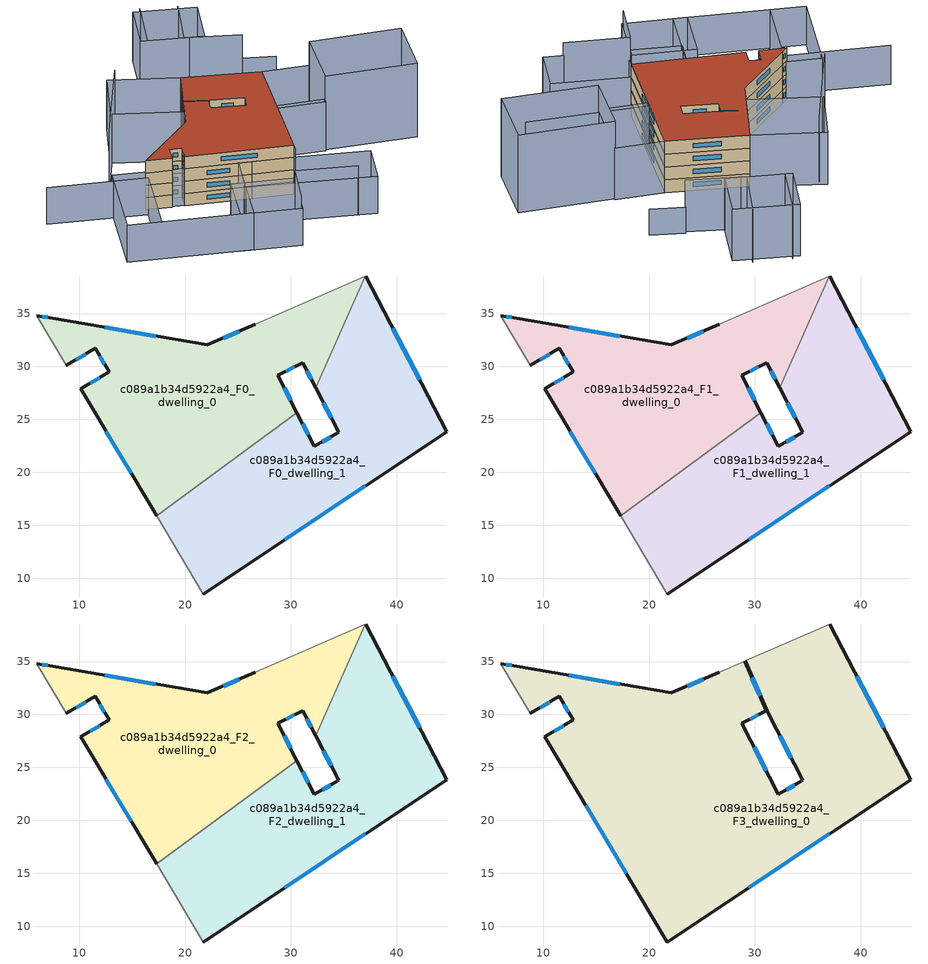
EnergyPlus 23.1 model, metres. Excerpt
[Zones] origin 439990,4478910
c089a1b34d5922a4_F0_dwelling_0
 floor ground (EU_floor_Construction): 37.04,38.53 32.35,27.98 31.1,30.37 28.77,29.16 30.57,25.63 17.3,15.9 10.12,27.88 12.83,29.48 11.5,31.71 8.79,30.1 5.98,34.8 7.52,34.54 22.1,32.03 26.65,33.99 z0
 wall outside (EU_wall_Construction): 8.79,30.1 11.5,31.71 12.83,29.48 10.12,27.88 17.3,15.9 / 26.65,33.99 22.1,32.03 7.52,34.54 5.98,34.8 / 30.57,25.63 28.77,29.16 31.1,30.37 32.35,27.98 z0:3
 wall adiabatic (EU_wall_Construction): 5.98,34.8 8.79,30.1 / 37.04,38.53 26.65,33.99 z0:3
 wall to c089a1b34d5922a4_F0_dwelling_1 (EU_wall_Construction): 32.35,27.98 37.04,38.53 / 17.3,15.9 30.57,25.63 z0:3
 window (EU_Window_Construction): 9.7,30.64 10.6,31.18 / 7,34.63 6.49,34.71 / 17.22,32.87 12.39,33.7 / 25.13,33.34 23.62,32.68 / 31.52,29.57 31.93,28.78 / 29.55,29.56 30.33,29.96 / 29.97,26.81 29.37,27.98 / 12.52,23.88 14.9,19.91 / 11.92,28.95 11.03,28.42 / 11.94,30.97 12.38,30.23 z1:2
c089a1b34d5922a4_F0_dwelling_1
 floor ground (EU_floor_Construction): 37.08,38.55 44.73,23.83 21.74,8.5 17.3,15.9 30.57,25.63 32.19,22.47 34.54,23.76 32.35,27.98 37.04,38.53 z0
 wall outside (EU_wall_Construction): 21.74,8.5 44.73,23.83 37.08,38.55 / 32.35,27.98 34.54,23.76 32.19,22.47 30.57,25.63 z0:3
 wall adiabatic (EU_wall_Construction): 17.3,15.9 21.74,8.5 / 37.08,38.55 37.04,38.53 z0:3
 window (EU_Window_Construction): 29.42,13.62 37.04,18.71 / 31.65,23.53 31.12,24.58 / 33.75,23.33 32.98,22.9 / 33.08,26.57 33.8,25.17 / 42.17,28.75 39.64,33.63 z1:2
c089a1b34d5922a4_F1_dwelling_0
 floor to c089a1b34d5922a4_F0_dwelling_0 (EU_floor_Construction): 37.04,38.53 32.35,27.98 31.1,30.37 28.77,29.16 30.57,25.63 17.3,15.9 10.12,27.88 12.82,29.48 11.5,31.71 8.79,30.1 5.98,34.8 7.51,34.54 22.1,32.03 26.65,33.99 z3
 wall outside (EU_wall_Construction): 8.79,30.1 11.5,31.71 12.83,29.48 10.12,27.88 17.3,15.9 / 26.65,33.99 22.1,32.03 7.52,34.54 5.98,34.8 / 30.57,25.63 28.77,29.16 31.1,30.37 32.35,27.98 z3:6
 wall adiabatic (EU_wall_Construction): 5.98,34.8 8.79,30.1 / 37.04,38.53 26.65,33.99 z3:6
 wall to c089a1b34d5922a4_F1_dwelling_1 (EU_wall_Construction): 32.35,27.98 37.04,38.53 / 17.3,15.9 30.57,25.63 z3:6
 window (EU_Window_Construction): 9.7,30.64 10.6,31.18 / 7,34.63 6.49,34.71 / 17.22,32.87 12.39,33.7 / 25.13,33.34 23.62,32.68 / 31.52,29.57 31.93,28.78 / 29.55,29.56 30.33,29.96 / 29.97,26.81 29.37,27.98 / 12.52,23.88 14.9,19.91 / 11.92,28.95 11.03,28.42 / 11.94,30.97 12.38,30.23 z4:5
c089a1b34d5922a4_F1_dwelling_1
 floor to c089a1b34d5922a4_F0_dwelling_1 (EU_floor_Construction): 37.08,38.55 44.73,23.83 21.74,8.5 17.3,15.9 30.57,25.63 32.19,22.47 34.54,23.76 32.35,27.98 37.04,38.53 z3
 wall outside (EU_wall_Construction): 21.74,8.5 44.73,23.83 37.08,38.55 / 32.35,27.98 34.54,23.76 32.19,22.47 30.57,25.63 z3:6
 wall adiabatic (EU_wall_Construction): 17.3,15.9 21.74,8.5 / 37.08,38.55 37.04,38.53 z3:6
 window (EU_Window_Construction): 29.42,13.62 37.04,18.71 / 31.65,23.53 31.12,24.58 / 33.75,23.33 32.98,22.9 / 33.08,26.57 33.8,25.17 / 42.17,28.75 39.64,33.63 z4:5
c089a1b34d5922a4_F2_dwelling_0
 floor to c089a1b34d5922a4_F1_dwelling_0 (EU_floor_Construction): 37.04,38.53 32.35,27.98 31.1,30.37 28.77,29.16 30.57,25.63 17.3,15.9 10.12,27.88 12.82,29.48 11.5,31.71 8.79,30.1 5.98,34.8 7.51,34.54 22.1,32.03 26.65,33.99 z6
 wall outside (EU_wall_Construction): 8.79,30.1 11.5,31.71 12.83,29.48 10.12,27.88 17.3,15.9 / 26.65,33.99 22.1,32.03 7.52,34.54 5.98,34.8 / 30.57,25.63 28.77,29.16 31.1,30.37 32.35,27.98 z6:9
 wall adiabatic (EU_wall_Construction): 5.98,34.8 8.79,30.1 / 37.04,38.53 26.65,33.99 z6:9
 wall to c089a1b34d5922a4_F2_dwelling_1 (EU_wall_Construction): 32.35,27.98 37.04,38.53 / 17.3,15.9 30.57,25.63 z6:9
 window (EU_Window_Construction): 9.7,30.64 10.6,31.18 / 7,34.63 6.49,34.71 / 17.22,32.87 12.39,33.7 / 25.13,33.34 23.62,32.68 / 31.52,29.57 31.93,28.78 / 29.55,29.56 30.33,29.96 / 29.97,26.81 29.37,27.98 / 12.52,23.88 14.9,19.91 / 11.92,28.95 11.03,28.42 / 11.94,30.97 12.38,30.23 z7:8
 roof outside (EU_roof_Construction): 32.35,27.98 31.25,30.1 29.09,35.06 29.04,35.04 31.08,30.36 28.77,29.16 31.1,30.37 z9
c089a1b34d5922a4_F2_dwelling_1
 floor to c089a1b34d5922a4_F1_dwelling_1 (EU_floor_Construction): 37.08,38.55 44.73,23.83 21.74,8.5 17.3,15.9 30.57,25.63 32.19,22.47 34.54,23.76 32.35,27.98 37.04,38.53 z6
 wall outside (EU_wall_Construction): 21.74,8.5 44.73,23.83 37.08,38.55 / 32.35,27.98 34.54,23.76 32.19,22.47 30.57,25.63 z6:9
 wall adiabatic (EU_wall_Construction): 17.3,15.9 21.74,8.5 / 37.08,38.55 37.04,38.53 z6:9
 window (EU_Window_Construction): 29.42,13.62 37.04,18.71 / 31.65,23.53 31.12,24.58 / 33.75,23.33 32.98,22.9 / 33.08,26.57 33.8,25.17 / 42.17,28.75 39.64,33.63 z7:8
c089a1b34d5922a4_F3_dwelling_0
 floor to c089a1b34d5922a4_F2_dwelling_0 (EU_floor_Construction): 37.04,38.53 32.35,27.98 31.25,30.1 29.09,35.06 z9; 29.04,35.04 31.08,30.36 28.77,29.16 30.57,25.63 17.3,15.9 10.12,27.88 12.82,29.48 11.5,31.71 8.79,30.1 5.98,34.8 7.51,34.54 22.1,32.03 26.65,33.99 z9
 floor to c089a1b34d5922a4_F2_dwelling_1 (EU_floor_Construction): 37.08,38.55 44.73,23.83 21.74,8.5 17.3,15.9 30.57,25.63 32.19,22.47 34.54,23.76 32.35,27.98 37.04,38.53 z9
 wall outside (EU_wall_Construction): 8.79,30.1 11.5,31.71 12.83,29.48 10.12,27.88 21.74,8.5 44.73,23.83 37.08,38.55 / 26.65,33.99 22.1,32.03 7.52,34.54 5.98,34.8 / 31.25,30.1 34.54,23.76 32.19,22.47 28.77,29.16 31.08,30.36 29.04,35.04 / 31.25,30.1 29.09,35.06 z9:12
 wall adiabatic (EU_wall_Construction): 5.98,34.8 8.79,30.1 / 29.04,35.04 26.65,33.99 / 37.08,38.55 29.09,35.06 z9:12
 window (EU_Window_Construction): 9.7,30.64 10.6,31.18 / 7,34.63 6.49,34.71 / 17.22,32.87 12.39,33.7 / 25.13,33.34 23.62,32.68 / 30.4,31.92 29.72,33.47 / 29.54,29.56 30.31,29.96 / 31.05,24.7 29.92,26.92 / 33.75,23.33 32.98,22.9 / 32.35,27.98 33.44,25.88 / 30.53,31.76 29.81,33.4 / 42.17,28.75 39.64,33.63 / 29.42,13.62 37.04,18.71 / 14.01,21.4 17.86,14.98 / 11.92,28.95 11.03,28.42 / 11.94,30.97 12.38,30.23 z10:11
 roof outside (EU_roof_Construction): 44.73,23.83 37.08,38.55 29.09,35.06 31.25,30.1 34.54,23.76 32.19,22.47 28.77,29.16 31.08,30.36 29.04,35.04 26.65,33.99 22.1,32.03 7.52,34.54 5.98,34.8 8.79,30.1 11.5,31.71 12.83,29.48 10.12,27.88 21.74,8.5 z12
shading: 4.63,0.66 12.93,5.09 / 12.93,5.09 19.09,-6.44 / 20.53,7.69 34.03,16.71 / 34.03,16.71 47.67,-3.72 / 56.18,32.22 50.99,43.01 / 50.99,43.01 61.58,48.11 / 57.91,55.02 47.46,49.54 / 33.27,16.2 44.73,23.83 / 44.73,23.83 50.29,15.49 / 50.29,15.49 38.83,7.85 / 38.83,7.85 33.27,16.2 / 37.08,38.55 25.67,33.56 / 25.67,33.56 19.62,47.41 / 19.62,47.41 31.03,52.4 / 31.03,52.4 37.08,38.55 / 56.36,55.97 62.58,44.25 / 62.58,44.25 52.98,39.15 / 52.98,39.15 46.76,50.87 / 46.76,50.87 56.36,55.97 z0:12; -5.92,51.93 4.51,33.69 / 4.51,33.69 -9.67,25.59 / 16.28,18.57 29.3,-5.45 / 29.3,-5.45 20.99,-9.95 / 20.99,-9.95 7.97,14.07 / 7.97,14.07 16.28,18.57 / 4.76,0.41 -1.64,11.58 / -1.64,11.58 8.12,17.18 / 8.12,17.18 14.53,6.01 / 14.53,6.01 4.76,0.41 / -0.23,9.12 -13.25,31.81 / -13.25,31.81 2.82,41.03 / 2.82,41.03 15.84,18.34 / 15.84,18.34 -0.23,9.12 z0:9; 39.14,8.06 50,15.48 / 50,15.48 60.93,-0.53 / 60.93,-0.53 50.08,-7.94 / 50.08,-7.94 39.14,8.06 z0:18; 59.63,26.07 56.53,32.39 z0:6; 30.86,50.59 9.62,43.98 z0:15
[Building]
EU S2 Campaign: North Axis=0; Terrain=City; Solar Distribution=FullExterior
[Site:Location]
Madrid: Latitude=40.5; Longitude=-3.5; Time Zone=1; Elevation=609
[SizingPeriod:WeatherFileDays]
AnnualSizingPeriod: Begin Month=1; Begin Day of Month=1; End Month=12; End Day of Month=31; Day of Week for Start Day=Monday; Use Weather File Daylight Saving Period=No; Use Weather File Rain and Snow Indicators=No
[MATERIAL]
EU_InternalMass_Material: Roughness=MediumRough; Thickness=0.1; Conductivity=1; Density=1800; Specific Heat=900; Thermal Absorptance=0.9; Solar Absorptance=0.7; Visible Absorptance=0.7
[MATERIAL:NOMASS] Roughness=MediumRough; Thermal Absorptance=0.9; Solar Absorptance=0.7; Visible Absorptance=0.7
Name | Thermal Resistance
EU_wall_NoMass | 0.459673
EU_roof_NoMass | 0.495815
EU_floor_NoMass | 0.788942
[WINDOWMATERIAL:SIMPLEGLAZINGSYSTEM]
EU_Window_SimpleGlazing: UFactor=4.26103; Solar Heat Gain Coefficient=0.85; Visible Transmittance=0.85
[CONSTRUCTION]
EU_wall_Construction: EU_wall_NoMass
EU_roof_Construction: EU_roof_NoMass
EU_floor_Construction: EU_floor_NoMass
EU_InternalMass_Construction: EU_InternalMass_Material
EU_Window_Construction: EU_Window_SimpleGlazing
[ZONE] Type=1; Multiplier=1; Ceiling Height=autocalculate; Floor Area=autocalculate; Part of Total Floor Area=Yes
Name | Volume
c089a1b34d5922a4_F0_dwelling_0 | 847.465
c089a1b34d5922a4_F1_dwelling_0; c089a1b34d5922a4_F2_dwelling_0 | 847.466
c089a1b34d5922a4_F3_dwelling_0 | 1694.03
c089a1b34d5922a4_F0_dwelling_1; c089a1b34d5922a4_F1_dwelling_1; c089a1b34d5922a4_F2_dwelling_1 | 847.422
[INTERNALMASS] Construction=EU_InternalMass_Construction
Name | Zone or ZoneList | Surface Area
c089a1b34d5922a4_F0_dwelling_0_EU_InternalMass | c089a1b34d5922a4_F0_dwelling_0 | 282.488
c089a1b34d5922a4_F0_dwelling_1_EU_InternalMass | c089a1b34d5922a4_F0_dwelling_1 | 282.474
c089a1b34d5922a4_F1_dwelling_0_EU_InternalMass | c089a1b34d5922a4_F1_dwelling_0 | 282.488
c089a1b34d5922a4_F1_dwelling_1_EU_InternalMass | c089a1b34d5922a4_F1_dwelling_1 | 282.474
c089a1b34d5922a4_F2_dwelling_0_EU_InternalMass | c089a1b34d5922a4_F2_dwelling_0 | 282.488
c089a1b34d5922a4_F2_dwelling_1_EU_InternalMass | c089a1b34d5922a4_F2_dwelling_1 | 282.474
c089a1b34d5922a4_F3_dwelling_0_EU_InternalMass | c089a1b34d5922a4_F3_dwelling_0 | 564.696
[OTHEREQUIPMENT] Fuel Type=Electricity; Design Level Calculation Method=Watts/Area; Power per Zone Floor Area=1; Fraction Latent=0; Fraction Radiant=0; Fraction Lost=0; Carbon Dioxide Generation Rate=0; EndUse Subcategory=EU_Step8_InternalGains
Name | Zone or ZoneList or Space or SpaceList | Schedule
EU_Step8_InternalGain_c089a1b34d5922a4_F0_dwelling_0_f000 | c089a1b34d5922a4_F0_dwelling_0 | EU_Step8_GainSchedule_c089a1b34d5922a4_F0_dwelling_0_f000
EU_Step8_InternalGain_c089a1b34d5922a4_F0_dwelling_1_f000 | c089a1b34d5922a4_F0_dwelling_1 | EU_Step8_GainSchedule_c089a1b34d5922a4_F0_dwelling_1_f000
EU_Step8_InternalGain_c089a1b34d5922a4_F1_dwelling_0_f000 | c089a1b34d5922a4_F1_dwelling_0 | EU_Step8_GainSchedule_c089a1b34d5922a4_F1_dwelling_0_f000
EU_Step8_InternalGain_c089a1b34d5922a4_F1_dwelling_1_f000 | c089a1b34d5922a4_F1_dwelling_1 | EU_Step8_GainSchedule_c089a1b34d5922a4_F1_dwelling_1_f000
EU_Step8_InternalGain_c089a1b34d5922a4_F2_dwelling_0_f000 | c089a1b34d5922a4_F2_dwelling_0 | EU_Step8_GainSchedule_c089a1b34d5922a4_F2_dwelling_0_f000
EU_Step8_InternalGain_c089a1b34d5922a4_F2_dwelling_1_f000 | c089a1b34d5922a4_F2_dwelling_1 | EU_Step8_GainSchedule_c089a1b34d5922a4_F2_dwelling_1_f000
EU_Step8_InternalGain_c089a1b34d5922a4_F3_dwelling_0_f000 | c089a1b34d5922a4_F3_dwelling_0 | EU_Step8_GainSchedule_c089a1b34d5922a4_F3_dwelling_0_f000
[ZONEVENTILATION:DESIGNFLOWRATE] Schedule=EU_AlwaysOn; Design Flow Rate Calculation Method=AirChanges/Hour; Air Changes per Hour=0.719161; Ventilation Type=Natural; Fan Pressure Rise=0; Fan Total Efficiency=1; Constant Term Coefficient=1; Temperature Term Coefficient=0; Velocity Term Coefficient=0; Velocity Squared Term Coefficient=0; Minimum Indoor Temperature=-100; Maximum Indoor Temperature=100; Delta Temperature=-100; Minimum Outdoor Temperature=-100; Maximum Outdoor Temperature=100; Maximum Wind Speed=40
Name | Zone or ZoneList or Space or SpaceList
EU_ConstantAir_c089a1b34d5922a4_F0_dwelling_0 | c089a1b34d5922a4_F0_dwelling_0
EU_ConstantAir_c089a1b34d5922a4_F0_dwelling_1 | c089a1b34d5922a4_F0_dwelling_1
EU_ConstantAir_c089a1b34d5922a4_F1_dwelling_0 | c089a1b34d5922a4_F1_dwelling_0
EU_ConstantAir_c089a1b34d5922a4_F1_dwelling_1 | c089a1b34d5922a4_F1_dwelling_1
EU_ConstantAir_c089a1b34d5922a4_F2_dwelling_0 | c089a1b34d5922a4_F2_dwelling_0
EU_ConstantAir_c089a1b34d5922a4_F2_dwelling_1 | c089a1b34d5922a4_F2_dwelling_1
EU_ConstantAir_c089a1b34d5922a4_F3_dwelling_0 | c089a1b34d5922a4_F3_dwelling_0
[HVACTEMPLATE:THERMOSTAT] Constant Heating Setpoint=20; Constant Cooling Setpoint=50
EU_HeatOnly_c089a1b34d5922a4_F0_dwelling_0; EU_HeatOnly_c089a1b34d5922a4_F0_dwelling_1; EU_HeatOnly_c089a1b34d5922a4_F1_dwelling_0; EU_HeatOnly_c089a1b34d5922a4_F1_dwelling_1; EU_HeatOnly_c089a1b34d5922a4_F2_dwelling_0; EU_HeatOnly_c089a1b34d5922a4_F2_dwelling_1; EU_HeatOnly_c089a1b34d5922a4_F3_dwelling_0
[HVACTEMPLATE:ZONE:IDEALLOADSAIRSYSTEM] System Availability Schedule=EU_AlwaysOn; Maximum Heating Supply Air Temperature=50; Minimum Cooling Supply Air Temperature=13; Maximum Heating Supply Air Humidity Ratio=0.0156; Minimum Cooling Supply Air Humidity Ratio=0.0077; Heating Limit=NoLimit; Cooling Limit=NoLimit; Heating Availability Schedule=EU_AlwaysOn; Cooling Availability Schedule=EU_CoolingOff; Dehumidification Control Type=ConstantSensibleHeatRatio; Cooling Sensible Heat Ratio=0.7; Dehumidification Setpoint=60; Humidification Control Type=None; Humidification Setpoint=30; Outdoor Air Method=None; Outdoor Air Flow Rate per Person=0.00944; Outdoor Air Flow Rate per Zone Floor Area=0; Outdoor Air Flow Rate per Zone=0; Demand Controlled Ventilation Type=None; Outdoor Air Economizer Type=NoEconomizer; Heat Recovery Type=None; Sensible Heat Recovery Effectiveness=0.7; Latent Heat Recovery Effectiveness=0.65
Name | Template Thermostat
c089a1b34d5922a4_F0_dwelling_0 | EU_HeatOnly_c089a1b34d5922a4_F0_dwelling_0
c089a1b34d5922a4_F0_dwelling_1 | EU_HeatOnly_c089a1b34d5922a4_F0_dwelling_1
c089a1b34d5922a4_F1_dwelling_0 | EU_HeatOnly_c089a1b34d5922a4_F1_dwelling_0
c089a1b34d5922a4_F1_dwelling_1 | EU_HeatOnly_c089a1b34d5922a4_F1_dwelling_1
c089a1b34d5922a4_F2_dwelling_0 | EU_HeatOnly_c089a1b34d5922a4_F2_dwelling_0
c089a1b34d5922a4_F2_dwelling_1 | EU_HeatOnly_c089a1b34d5922a4_F2_dwelling_1
c089a1b34d5922a4_F3_dwelling_0 | EU_HeatOnly_c089a1b34d5922a4_F3_dwelling_0
[SIZING:ZONE] Zone Cooling Design Supply Air Temperature Input Method=SupplyAirTemperature; Zone Cooling Design Supply Air Temperature=13; Zone Heating Design Supply Air Temperature Input Method=SupplyAirTemperature; Zone Heating Design Supply Air Temperature=50; Zone Cooling Design Supply Air Humidity Ratio=0.008; Zone Heating Design Supply Air Humidity Ratio=0.008; Cooling Design Air Flow Method=DesignDay; Cooling Design Air Flow Rate=0; Cooling Minimum Air Flow per Zone Floor Area=0.000762; Cooling Minimum Air Flow=0; Cooling Minimum Air Flow Fraction=0.2; Heating Design Air Flow Method=DesignDay; Heating Design Air Flow Rate=0; Heating Maximum Air Flow per Zone Floor Area=0.002032; Heating Maximum Air Flow=0.141576; Heating Maximum Air Flow Fraction=0.3; Account for Dedicated Outdoor Air System=No; Dedicated Outdoor Air System Control Strategy=NeutralSupplyAir; Dedicated Outdoor Air Low Setpoint Temperature for Design=autosize; Dedicated Outdoor Air High Setpoint Temperature for Design=autosize; Zone Load Sizing Method=Sensible Load Only No Latent Load; Zone Latent Cooling Design Supply Air Humidity Ratio Input Method=HumidityRatioDifference; Zone Cooling Design Supply Air Humidity Ratio Difference=0.005; Zone Latent Heating Design Supply Air Humidity Ratio Input Method=HumidityRatioDifference; Zone Humidification Design Supply Air Humidity Ratio Difference=0.005
c089a1b34d5922a4_F0_dwelling_0; c089a1b34d5922a4_F0_dwelling_1; c089a1b34d5922a4_F1_dwelling_0; c089a1b34d5922a4_F1_dwelling_1; c089a1b34d5922a4_F2_dwelling_0; c089a1b34d5922a4_F2_dwelling_1; c089a1b34d5922a4_F3_dwelling_0
[SCHEDULE:CONSTANT]
Name | Hourly Value
EU_AlwaysOn | 1
EU_CoolingOff | 0
[SCHEDULE:FILE] Column Number=1; Rows to Skip at Top=0; Number of Hours of Data=8760; Column Separator=Comma; Interpolate to Timestep=No; Minutes per Item=60; Adjust Schedule for Daylight Savings=Yes
Name | File
EU_Step8_GainSchedule_c089a1b34d5922a4_F0_dwelling_0_f000 | ../../schedules/c089a1b34d5922a4/c089a1b34d5922a4_F0_dwelling_0_f000_gain.csv
EU_Step8_GainSchedule_c089a1b34d5922a4_F0_dwelling_1_f000 | ../../schedules/c089a1b34d5922a4/c089a1b34d5922a4_F0_dwelling_1_f000_gain.csv
EU_Step8_GainSchedule_c089a1b34d5922a4_F1_dwelling_0_f000 | ../../schedules/c089a1b34d5922a4/c089a1b34d5922a4_F1_dwelling_0_f000_gain.csv
EU_Step8_GainSchedule_c089a1b34d5922a4_F1_dwelling_1_f000 | ../../schedules/c089a1b34d5922a4/c089a1b34d5922a4_F1_dwelling_1_f000_gain.csv
EU_Step8_GainSchedule_c089a1b34d5922a4_F2_dwelling_0_f000 | ../../schedules/c089a1b34d5922a4/c089a1b34d5922a4_F2_dwelling_0_f000_gain.csv
EU_Step8_GainSchedule_c089a1b34d5922a4_F2_dwelling_1_f000 | ../../schedules/c089a1b34d5922a4/c089a1b34d5922a4_F2_dwelling_1_f000_gain.csv
EU_Step8_GainSchedule_c089a1b34d5922a4_F3_dwelling_0_f000 | ../../schedules/c089a1b34d5922a4/c089a1b34d5922a4_F3_dwelling_0_f000_gain.csv
